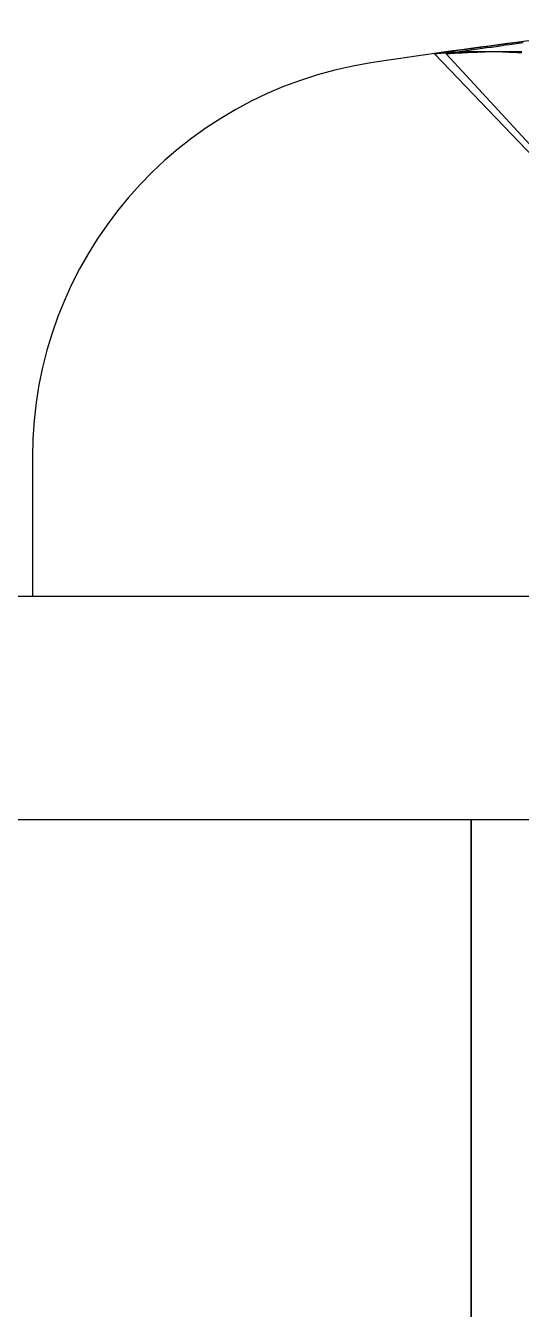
# Model space of a CAD drawing. Extents: x 3.27 to 9.48, y 3.29 to 7.63.
# Drawn here: x 6.9478 to 6.9844, y 4.5028 to 4.5979 of the extents above; entities that cross this region are included whole.
import ezdxf

# ---------------------------------------------------------------- set-up
doc = ezdxf.new("R2010")
doc.units = 0
doc.layers.add('HIDDEN_EDGES_ANSI_', color=7, linetype='CONTINUOUS')
doc.layers.add('VISIBLE_EDGES_ANSI_', color=7, linetype='CONTINUOUS')

msp = doc.modelspace()

# ---------------------------------------------------------------- linework, layer by layer
at = {"layer": 'HIDDEN_EDGES_ANSI_'}
for p, q in [((6.978017692505062, 4.595791191146901), (7.022831825661306, 4.548942722033137)), ((6.978875042664896, 4.595791191146901), (7.022037778807406, 4.548942722033137)), ((6.980730211292835, 4.352477112078307), (6.980730211292835, 4.539100202348097)), ((6.980730211292835, 4.539100202348097), (6.980730211292835, 4.352092328332349))]:
    msp.add_line(p, q, dxfattribs=at)
for points in [[(6.98447, 4.59668, 0), (6.98434, 4.59666, 0), (6.98421, 4.59664, 0), (6.98408, 4.59663, 0), (6.98394, 4.59661, 0), (6.98381, 4.59659, 0), (6.98368, 4.59658, 0), (6.98355, 4.59656, 0), (6.98342, 4.59654, 0), (6.98329, 4.59652, 0), (6.98315, 4.59651, 0), (6.98302, 4.59649, 0), (6.98289, 4.59647, 0), (6.98276, 4.59645, 0), (6.98263, 4.59644, 0), (6.98249, 4.59642, 0), (6.98236, 4.5964, 0), (6.98223, 4.59638, 0), (6.9821, 4.59637, 0), (6.98197, 4.59635, 0), (6.98184, 4.59633, 0), (6.9817, 4.59631, 0), (6.98157, 4.59629, 0), (6.98144, 4.59628, 0), (6.98131, 4.59626, 0), (6.98118, 4.59624, 0), (6.98105, 4.59622, 0), (6.98091, 4.5962, 0), (6.98078, 4.59618, 0), (6.98065, 4.59617, 0), (6.98052, 4.59615, 0), (6.98039, 4.59613, 0), (6.98026, 4.59611, 0), (6.98012, 4.59609, 0), (6.97999, 4.59607, 0), (6.97986, 4.59606, 0), (6.97973, 4.59604, 0), (6.9796, 4.59602, 0), (6.97947, 4.596, 0), (6.97933, 4.59598, 0), (6.9792, 4.59596, 0), (6.97907, 4.59594, 0), (6.97894, 4.59592, 0), (6.97881, 4.59591, 0), (6.97868, 4.59589, 0), (6.97854, 4.59587, 0), (6.97841, 4.59585, 0), (6.97828, 4.59583, 0), (6.97815, 4.59581, 0), (6.97802, 4.59579, 0)], [(6.98458, 4.59661, 0), (6.98425, 4.59656, 0), (6.98391, 4.59652, 0), (6.98357, 4.59647, 0), (6.98324, 4.59643, 0), (6.9829, 4.59638, 0), (6.98257, 4.59633, 0), (6.98223, 4.59628, 0), (6.98189, 4.59624, 0), (6.98156, 4.59619, 0), (6.98122, 4.59614, 0), (6.98089, 4.59609, 0), (6.98055, 4.59604, 0), (6.98022, 4.59599, 0), (6.97988, 4.59594, 0), (6.97955, 4.59589, 0), (6.97921, 4.59584, 0), (6.97888, 4.59579, 0)], [(6.98447, 4.59586, 0), (6.98441, 4.59587, 0), (6.98435, 4.59587, 0), (6.98429, 4.59588, 0), (6.98423, 4.59588, 0), (6.98417, 4.59588, 0), (6.9841, 4.59589, 0), (6.98404, 4.59589, 0), (6.98398, 4.59589, 0), (6.98392, 4.5959, 0), (6.98386, 4.5959, 0), (6.9838, 4.5959, 0), (6.98374, 4.59591, 0), (6.98367, 4.59591, 0), (6.98361, 4.59591, 0), (6.98355, 4.59591, 0), (6.98349, 4.59592, 0), (6.98343, 4.59592, 0), (6.98337, 4.59592, 0), (6.98331, 4.59592, 0), (6.98325, 4.59593, 0), (6.98319, 4.59593, 0), (6.98313, 4.59593, 0), (6.98307, 4.59593, 0), (6.98301, 4.59594, 0), (6.98295, 4.59594, 0), (6.98289, 4.59594, 0), (6.98283, 4.59594, 0), (6.98277, 4.59594, 0), (6.98271, 4.59594, 0), (6.98265, 4.59595, 0), (6.98259, 4.59595, 0), (6.98253, 4.59595, 0), (6.98247, 4.59595, 0), (6.98241, 4.59595, 0), (6.98235, 4.59595, 0), (6.98229, 4.59595, 0), (6.98223, 4.59595, 0), (6.98217, 4.59596, 0), (6.98211, 4.59596, 0), (6.98206, 4.59596, 0), (6.982, 4.59596, 0), (6.98194, 4.59596, 0), (6.98188, 4.59596, 0), (6.98182, 4.59596, 0), (6.98176, 4.59596, 0), (6.9817, 4.59596, 0), (6.98164, 4.59596, 0), (6.98159, 4.59596, 0), (6.98153, 4.59596, 0), (6.98147, 4.59596, 0), (6.98141, 4.59596, 0), (6.98135, 4.59596, 0), (6.9813, 4.59596, 0), (6.98124, 4.59596, 0), (6.98118, 4.59596, 0), (6.98112, 4.59596, 0), (6.98107, 4.59596, 0), (6.98101, 4.59596, 0), (6.98095, 4.59595, 0), (6.98089, 4.59595, 0), (6.98084, 4.59595, 0), (6.98078, 4.59595, 0), (6.98072, 4.59595, 0), (6.98066, 4.59595, 0), (6.98061, 4.59595, 0), (6.98055, 4.59595, 0), (6.98049, 4.59594, 0), (6.98044, 4.59594, 0), (6.98038, 4.59594, 0), (6.98032, 4.59594, 0), (6.98027, 4.59594, 0), (6.98021, 4.59594, 0), (6.98015, 4.59593, 0), (6.9801, 4.59593, 0), (6.98004, 4.59593, 0), (6.97999, 4.59593, 0), (6.97993, 4.59592, 0), (6.97987, 4.59592, 0), (6.97982, 4.59592, 0), (6.97976, 4.59592, 0), (6.97971, 4.59591, 0), (6.97965, 4.59591, 0), (6.97959, 4.59591, 0), (6.97954, 4.59591, 0), (6.97948, 4.5959, 0), (6.97943, 4.5959, 0), (6.97937, 4.5959, 0), (6.97932, 4.59589, 0), (6.97926, 4.59589, 0), (6.97921, 4.59589, 0), (6.97915, 4.59588, 0), (6.9791, 4.59588, 0), (6.97904, 4.59588, 0), (6.97899, 4.59587, 0), (6.97893, 4.59587, 0), (6.97888, 4.59586, 0), (6.97883, 4.59586, 0), (6.97877, 4.59586, 0), (6.97872, 4.59585, 0), (6.97866, 4.59585, 0), (6.97861, 4.59584, 0), (6.97855, 4.59584, 0), (6.9785, 4.59584, 0), (6.97845, 4.59583, 0), (6.97839, 4.59583, 0), (6.97834, 4.59582, 0), (6.97828, 4.59582, 0), (6.97823, 4.59581, 0), (6.97818, 4.59581, 0), (6.97812, 4.5958, 0), (6.97807, 4.5958, 0), (6.97802, 4.59579, 0)], [(6.98448, 4.59596, 0), (6.9844, 4.59596, 0), (6.98432, 4.59596, 0), (6.98424, 4.59596, 0), (6.98416, 4.59596, 0), (6.98408, 4.59596, 0), (6.98401, 4.59596, 0), (6.98393, 4.59596, 0), (6.98385, 4.59596, 0), (6.98377, 4.59596, 0), (6.98369, 4.59596, 0), (6.98362, 4.59596, 0), (6.98354, 4.59596, 0), (6.98346, 4.59596, 0), (6.98338, 4.59596, 0), (6.98331, 4.59596, 0), (6.98323, 4.59596, 0), (6.98315, 4.59596, 0), (6.98308, 4.59596, 0), (6.983, 4.59596, 0), (6.98292, 4.59596, 0), (6.98284, 4.59595, 0), (6.98277, 4.59595, 0), (6.98269, 4.59595, 0), (6.98261, 4.59595, 0), (6.98254, 4.59595, 0), (6.98246, 4.59595, 0), (6.98238, 4.59595, 0), (6.98231, 4.59595, 0), (6.98223, 4.59594, 0), (6.98216, 4.59594, 0), (6.98208, 4.59594, 0), (6.982, 4.59594, 0), (6.98193, 4.59594, 0), (6.98185, 4.59594, 0), (6.98177, 4.59593, 0), (6.9817, 4.59593, 0), (6.98162, 4.59593, 0), (6.98155, 4.59593, 0), (6.98147, 4.59592, 0), (6.9814, 4.59592, 0), (6.98132, 4.59592, 0), (6.98125, 4.59592, 0), (6.98117, 4.59591, 0), (6.9811, 4.59591, 0), (6.98102, 4.59591, 0), (6.98095, 4.59591, 0), (6.98087, 4.5959, 0), (6.9808, 4.5959, 0), (6.98072, 4.5959, 0), (6.98065, 4.59589, 0), (6.98057, 4.59589, 0), (6.9805, 4.59589, 0), (6.98042, 4.59588, 0), (6.98035, 4.59588, 0), (6.98027, 4.59588, 0), (6.9802, 4.59587, 0), (6.98012, 4.59587, 0), (6.98005, 4.59586, 0), (6.97998, 4.59586, 0), (6.9799, 4.59586, 0), (6.97983, 4.59585, 0), (6.97975, 4.59585, 0), (6.97968, 4.59584, 0), (6.97961, 4.59584, 0), (6.97953, 4.59584, 0), (6.97946, 4.59583, 0), (6.97939, 4.59583, 0), (6.97931, 4.59582, 0), (6.97924, 4.59582, 0), (6.97917, 4.59581, 0), (6.97909, 4.59581, 0), (6.97902, 4.5958, 0), (6.97895, 4.5958, 0), (6.97888, 4.59579, 0)]]:
    msp.add_polyline3d(points, dxfattribs=at)
at = {"layer": 'VISIBLE_EDGES_ANSI_'}
for p, q in [((6.948249896332205, 4.565938341894525), (6.948249896332205, 4.555635635418964)), ((6.922265644363701, 4.555635635418964), (7.155336510505433, 4.555635635418964)), ((6.922265644363701, 4.539100202348097), (7.155336510505433, 4.539100202348097))]:
    msp.add_line(p, q, dxfattribs=at)
for centre, radius, start, end in [((7.038801077434567, 4.16853097355771), 0.4315928508376324, 95.83764465826995, 98.7298278488232), ((6.977777455387323, 4.565938341894525), 0.0295275590551181, 98.7298278488226, 180)]:
    msp.add_arc(centre, radius, start, end, dxfattribs=at)

doc.saveas('drawing.dxf')
